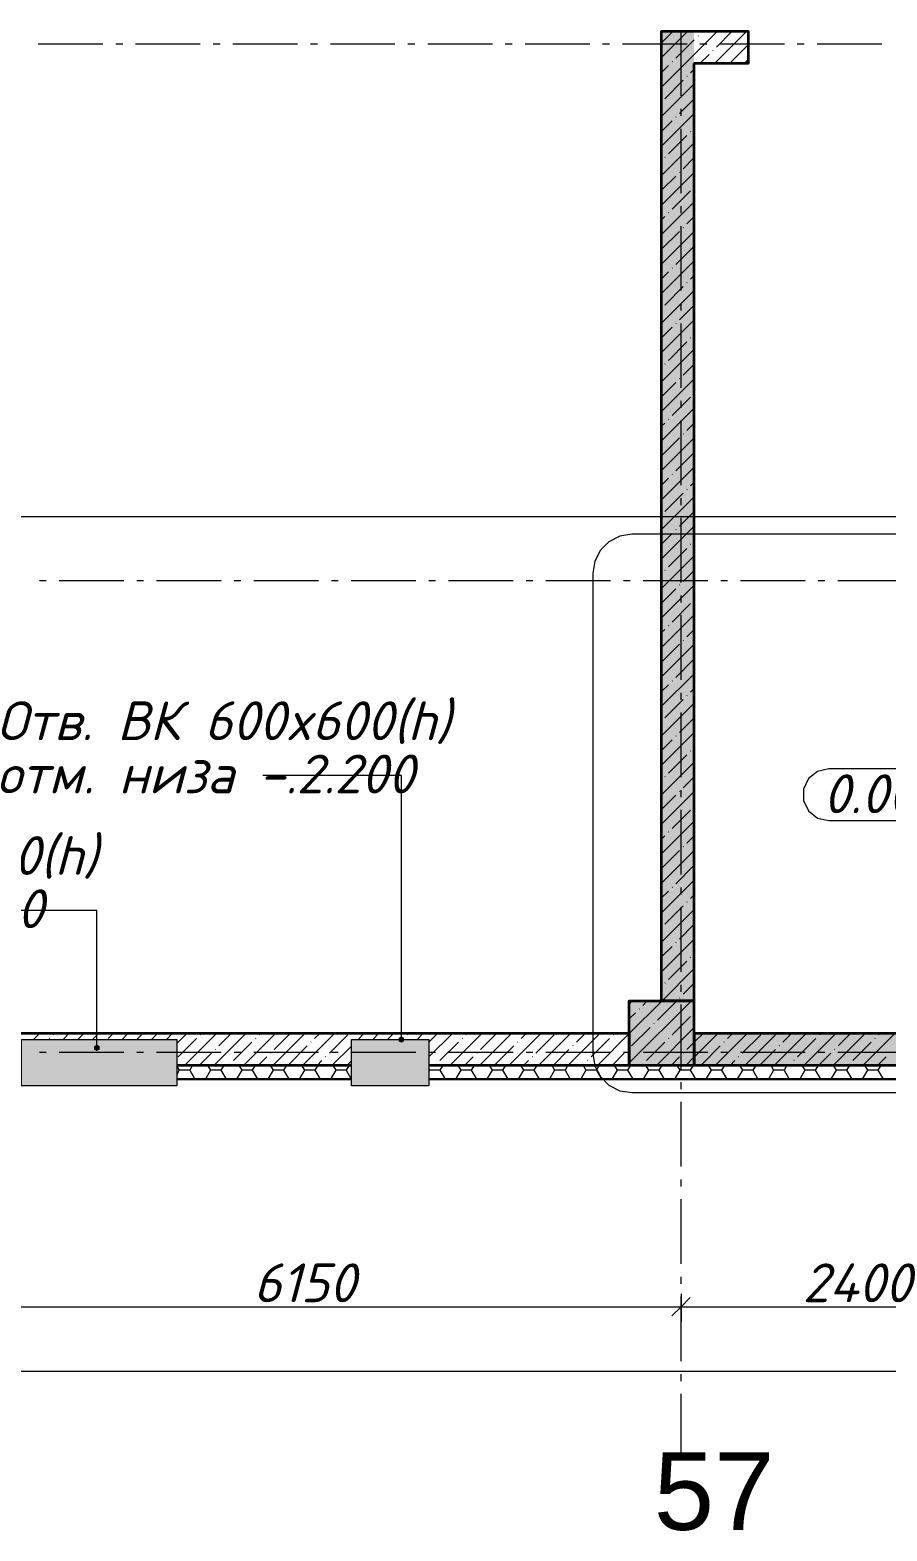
# Model space of a CAD drawing. Header units: millimetres. Extents: x -81576 to 1046824, y -248937 to 691537.
# Drawn here: x 175209 to 181837, y 532220 to 543832 of the extents above; entities that cross this region are included whole.
import ezdxf

# ---------------------------------------------------------------- set-up
doc = ezdxf.new("R2010")
doc.units = ezdxf.units.MM
doc.layers.add('PDF _Геометрия', color=7, linetype='Continuous', true_color=0x1d1d1d)
doc.layers.add('PDF _Сплошная заливка', color=7, linetype='Continuous', true_color=0xffffff)
doc.layers.add('PDF _Текст', color=7, linetype='Continuous')
doc.styles.add('PDF ArialMT', font='arial.ttf')
doc.styles.add('PDF ISOCPEUR Italic', font='isocpeui.ttf')

msp = doc.modelspace()

# ---------------------------------------------------------------- hatches: boundary and pattern name
at = {"layer": 'PDF _Сплошная заливка', "true_color": 0x636466, "transparency": 33554559}
for points in [[(180344.5, 536321.5), (180344.5, 543821.5), (180094.5, 543821.5), (180094.5, 536321.5)], [(179844.5, 535821.5), (180344.5, 535821.5), (180344.5, 536321.5), (179844.5, 536321.5)], [(176344.5, 535663.5), (176344.5, 536023.5), (175144.5, 536023.5), (175144.5, 535663.5)], [(175726.2, 535933), (175747.8, 535945.5), (175747.8, 535970.5), (175726.2, 535983), (175704.5, 535970.5), (175704.5, 535945.5)], [(177694.5, 535663.5), (178294.5, 535663.5), (178294.5, 536023.5), (177694.5, 536023.5)], [(178081.2, 535997.1), (178102.8, 536009.6), (178102.8, 536034.6), (178081.2, 536047.1), (178059.5, 536034.6), (178059.5, 536009.6)], [(187944.5, 535821.5), (187944.5, 536071.5), (180349.5, 536071.5), (180349.5, 535821.5)], [(177694.5, 535819.5), (177694.5, 535821.5), (176344.5, 535819.5)]]:
    msp.add_hatch(color=251, dxfattribs=at).paths.add_polyline_path(points)

# ---------------------------------------------------------------- linework, layer by layer
at = {"layer": 'PDF _Геометрия', "color": 7, "lineweight": 13}
for points in [[(200304.5, 582548.4), (200304.5, 535821.5), (200304.5, 535711.5), (178294.5, 535711.5)], [(178294.5, 535719.5), (200296.5, 535719.5), (200296.5, 582548.4)], [(176344.5, 535719.5), (177694.5, 535719.5)], [(177694.5, 535711.5), (176344.5, 535711.5)]]:
    msp.add_lwpolyline(points, dxfattribs=at)
at = {"layer": 'PDF _Геометрия', "color": 7, "lineweight": 9}
for points in [[(178294.5, 535821.5), (200194.5, 535821.5), (200194.5, 582548.4)], [(178294.5, 535819.5), (200196.5, 535819.5), (200196.5, 582548.4)], [(180244.5, 543321.3), (180244.5, 543821.3)], [(175773.4, 543721.5), (175273.4, 543721.5)], [(175926.3, 543721.5), (175873.4, 543721.5)], [(176526.3, 543721.5), (176026.3, 543721.5)], [(176679.2, 543721.5), (176626.3, 543721.5)], [(177279.2, 543721.5), (176779.2, 543721.5)], [(177432.1, 543721.5), (177379.2, 543721.5)], [(178032.1, 543721.5), (177532.1, 543721.5)], [(178185, 543721.5), (178132.1, 543721.5)], [(178785, 543721.5), (178285, 543721.5)], [(178937.9, 543721.5), (178885, 543721.5)], [(179537.9, 543721.5), (179037.9, 543721.5)], [(179690.9, 543721.5), (179637.9, 543721.5)], [(180290.9, 543721.5), (179790.9, 543721.5)], [(180443.8, 543721.5), (180390.9, 543721.5)], [(181043.8, 543721.5), (180543.8, 543721.5)], [(181196.7, 543721.5), (181143.8, 543721.5)], [(181796.7, 543721.5), (181296.7, 543721.5)], [(180244.5, 543168.3), (180244.5, 543221.3)], [(180244.5, 542568.3), (180244.5, 543068.3)], [(180244.5, 542415.4), (180244.5, 542468.3)], [(180244.5, 541815.4), (180244.5, 542315.4)], [(180244.5, 541662.5), (180244.5, 541715.4)], [(180244.5, 541062.5), (180244.5, 541562.5)], [(180244.5, 540909.6), (180244.5, 540962.5)], [(180244.5, 540309.6), (180244.5, 540809.6)], [(180244.5, 540156.7), (180244.5, 540209.6)], [(180244.5, 539556.7), (180244.5, 540056.7)], [(175334.5, 539571.5), (175281.6, 539571.5)], [(175934.5, 539571.5), (175434.5, 539571.5)], [(176087.4, 539571.5), (176034.5, 539571.5)], [(176687.4, 539571.5), (176187.4, 539571.5)], [(176840.3, 539571.5), (176787.4, 539571.5)], [(177440.3, 539571.5), (176940.3, 539571.5)], [(177593.2, 539571.5), (177540.3, 539571.5)], [(178193.2, 539571.5), (177693.2, 539571.5)], [(178346.1, 539571.5), (178293.2, 539571.5)], [(178946.1, 539571.5), (178446.1, 539571.5)], [(179099.1, 539571.5), (179046.1, 539571.5)], [(179699.1, 539571.5), (179199.1, 539571.5)], [(179852, 539571.5), (179799.1, 539571.5)], [(180452, 539571.5), (179952, 539571.5)], [(180604.9, 539571.5), (180552, 539571.5)], [(181204.9, 539571.5), (180704.9, 539571.5)], [(181357.8, 539571.5), (181304.9, 539571.5)], [(181957.8, 539571.5), (181457.8, 539571.5)], [(180244.5, 539403.7), (180244.5, 539456.7)], [(180244.5, 538803.7), (180244.5, 539303.7)], [(180244.5, 538650.8), (180244.5, 538703.7)], [(180244.5, 538050.8), (180244.5, 538550.8)], [(178081.2, 536022.1), (178081.2, 538064.1), (177540.3, 538064.1), (177010.2, 538064.1)], [(180244.5, 537897.9), (180244.5, 537950.8)], [(180244.5, 537297.9), (180244.5, 537797.9)], [(180244.5, 537145), (180244.5, 537197.9)], [(175726.2, 535958), (175726.2, 537021.4), (175141.1, 537021.4), (174142.6, 537021.4)], [(180244.5, 536545), (180244.5, 537045)], [(180244.5, 536392.1), (180244.5, 536445)], [(180244.5, 535792.1), (180244.5, 536292.1)], [(175334.5, 535921.5), (175281.6, 535921.5)], [(175934.5, 535921.5), (175434.5, 535921.5)], [(176087.4, 535921.5), (176034.5, 535921.5)], [(176687.4, 535921.5), (176187.4, 535921.5)], [(176840.3, 535921.5), (176787.4, 535921.5)], [(177440.3, 535921.5), (176940.3, 535921.5)], [(177593.2, 535921.5), (177540.3, 535921.5)], [(178193.2, 535921.5), (177693.2, 535921.5)], [(178346.1, 535921.5), (178293.2, 535921.5)], [(178946.1, 535921.5), (178446.1, 535921.5)], [(179099.1, 535921.5), (179046.1, 535921.5)], [(179699.1, 535921.5), (179199.1, 535921.5)], [(179852, 535921.5), (179799.1, 535921.5)], [(180452, 535921.5), (179952, 535921.5)], [(180604.9, 535921.5), (180552, 535921.5)], [(181204.9, 535921.5), (180704.9, 535921.5)], [(181357.8, 535921.5), (181304.9, 535921.5)], [(181957.8, 535921.5), (181457.8, 535921.5)], [(176344.5, 535821.5), (177694.5, 535821.5)], [(176344.5, 535819.5), (177694.5, 535819.5)], [(180244.5, 535639.2), (180244.5, 535692.1)], [(180244.5, 535039.2), (180244.5, 535539.2)], [(180244.5, 534886.2), (180244.5, 534939.2)], [(180244.5, 534286.2), (180244.5, 534786.2)], [(180244.5, 534133.3), (180244.5, 534186.2)], [(180314.5, 534025.5), (180244.5, 533955.5), (180174.5, 533885.5)], [(180244.5, 534054.5), (180244.5, 533955.5), (180244.5, 533835.5)], [(180244.5, 533533.3), (180244.5, 534033.3)], [(127994.5, 533955.5), (133994.5, 533955.5), (136994.5, 533955.5), (137544.5, 533955.5), (140544.5, 533955.5), (143544.5, 533955.5), (149544.5, 533955.5), (152544.5, 533955.5), (158544.5, 533955.5), (161544.5, 533955.5), (167544.5, 533955.5), (167894.5, 533955.5), (169994.5, 533955.5), (170544.5, 533955.5), (171094.5, 533955.5), (174094.5, 533955.5), (180244.5, 533955.5), (182644.5, 533955.5), (184594.5, 533955.5), (188044.5, 533955.5), (192294.5, 533955.5), (200214.5, 533955.5)], [(96474.5, 533457.4), (200214.5, 533457.4)], [(180244.5, 533380.4), (180244.5, 533433.3)], [(180244.5, 532820.1), (180244.5, 533280.4)]]:
    msp.add_lwpolyline(points, dxfattribs=at)
at = {"layer": 'PDF _Геометрия', "lineweight": 9}
for points in [[(180298.1, 543821.5), (180094.5, 543618)], [(180526.2, 543821.5), (180344.5, 543639.9), (180094.5, 543389.9)], [(180184, 543821.5), (180094.5, 543732)], [(180347.2, 543756.6), (180344.5, 543753.9), (180204.6, 543614)], [(180378, 543787.5), (180375.7, 543785.1)], [(180412.1, 543821.5), (180404.2, 543813.6)], [(180754.3, 543821.5), (180504.3, 543571.5)], [(180640.2, 543821.5), (180518.2, 543699.6)], [(180461.2, 543642.6), (180390.2, 543571.5)], [(180492.1, 543673.4), (180489.7, 543671.1)], [(180764.5, 543717.7), (180632.3, 543585.5)], [(180147.6, 543557), (180094.5, 543503.9)], [(180178.5, 543587.9), (180176.1, 543585.5)], [(180344.5, 543525.8), (180318.7, 543500)], [(180764.5, 543603.7), (180732.4, 543571.5)], [(180344.5, 543411.8), (180094.5, 543161.8)], [(180261.6, 543443), (180119.1, 543300.4)], [(180292.5, 543473.8), (180290.1, 543471.5)], [(180344.5, 543297.7), (180233.1, 543186.4)], [(180344.5, 543183.7), (180094.5, 542933.7)], [(180176.1, 543129.3), (180094.5, 543047.7)], [(180207, 543160.2), (180204.6, 543157.8)], [(180344.5, 542955.6), (180094.5, 542705.6)], [(180290.1, 543015.3), (180147.6, 542872.7)], [(180321, 543046.2), (180318.7, 543043.8)], [(180121.4, 542846.6), (180119.1, 542844.2)], [(180344.5, 542841.6), (180261.6, 542758.7)], [(180344.5, 542727.5), (180094.5, 542477.5)], [(180235.5, 542732.5), (180233.1, 542730.2)], [(180204.6, 542701.6), (180094.5, 542591.6)], [(180344.5, 542499.4), (180094.5, 542249.4)], [(180318.7, 542587.6), (180176.1, 542445)], [(180119.1, 542388), (180094.5, 542363.5)], [(180149.9, 542418.9), (180147.6, 542416.5)], [(180344.5, 542385.4), (180290.1, 542331)], [(180233.1, 542274), (180094.5, 542135.4)], [(180344.5, 542271.3), (180094.5, 542021.3)], [(180264, 542304.8), (180261.6, 542302.5)], [(180344.5, 542157.3), (180204.6, 542017.3)], [(180344.5, 542043.2), (180094.5, 541793.2)], [(180147.6, 541960.3), (180094.5, 541907.3)], [(180178.5, 541991.2), (180176.1, 541988.8)], [(180344.5, 541929.2), (180318.7, 541903.3)], [(180344.5, 541815.1), (180094.5, 541565.1)], [(180261.6, 541846.3), (180119.1, 541703.7)], [(180292.5, 541877.2), (180290.1, 541874.8)], [(180344.5, 541701.1), (180233.1, 541589.7)], [(180344.5, 541587), (180094.5, 541337)], [(180207, 541563.5), (180204.6, 541561.2)], [(180176.1, 541532.6), (180094.5, 541451.1)], [(180321, 541449.5), (180318.7, 541447.1)], [(180344.5, 541358.9), (180094.5, 541108.9)], [(180290.1, 541418.6), (180147.6, 541276)], [(180121.4, 541249.9), (180119.1, 541247.5)], [(180344.5, 541244.9), (180261.6, 541162)], [(180344.5, 541130.8), (180094.5, 540880.8)], [(180204.6, 541105), (180094.5, 540994.9)], [(180235.5, 541135.8), (180233.1, 541133.5)], [(180318.7, 540990.9), (180176.1, 540848.3)], [(180344.5, 540902.7), (180094.5, 540652.7)], [(180119.1, 540791.3), (180094.5, 540766.8)], [(180149.9, 540822.2), (180147.6, 540819.8)], [(180344.5, 540788.7), (180290.1, 540734.3)], [(180233.1, 540677.3), (180094.5, 540538.7)], [(180344.5, 540674.6), (180094.5, 540424.6)], [(180264, 540708.2), (180261.6, 540705.8)], [(180344.5, 540560.6), (180204.6, 540420.7)], [(180344.5, 540446.5), (180094.5, 540196.5)], [(180178.5, 540394.5), (180176.1, 540392.1)], [(180147.6, 540363.6), (180094.5, 540310.6)], [(180292.5, 540280.5), (180290.1, 540278.1)], [(180344.5, 540332.5), (180318.7, 540306.6)], [(180344.5, 540218.4), (180094.5, 539968.4)], [(180261.6, 540249.6), (180119.1, 540107)], [(180344.5, 540104.4), (180233.1, 539993)], [(180344.5, 539990.3), (180094.5, 539740.3)], [(180176.1, 539935.9), (180094.5, 539854.4)], [(180207, 539966.8), (180204.6, 539964.5)], [(180290.1, 539821.9), (180147.6, 539679.3)], [(180321, 539852.8), (180318.7, 539850.4)], [(180344.5, 539762.2), (180094.5, 539512.2)], [(180121.4, 539653.2), (180119.1, 539650.8)], [(180344.5, 539648.2), (180261.6, 539565.3)], [(180344.5, 539534.1), (180094.5, 539284.1)], [(180204.6, 539508.3), (180094.5, 539398.2)], [(180235.5, 539539.1), (180233.1, 539536.8)], [(180318.7, 539394.2), (180176.1, 539251.7)], [(180344.5, 539306), (180094.5, 539056)], [(180149.9, 539225.5), (180147.6, 539223.1)], [(180119.1, 539194.6), (180094.5, 539170.1)], [(180264, 539111.5), (180261.6, 539109.1)], [(180344.5, 539192), (180290.1, 539137.6)], [(180233.1, 539080.6), (180094.5, 538942)], [(180344.5, 539077.9), (180094.5, 538827.9)], [(180344.5, 538963.9), (180204.6, 538824)], [(180344.5, 538849.8), (180094.5, 538599.8)], [(180147.6, 538766.9), (180094.5, 538713.9)], [(180178.5, 538797.8), (180176.1, 538795.5)], [(180261.6, 538652.9), (180119.1, 538510.3)], [(180292.5, 538683.8), (180290.1, 538681.4)], [(180344.5, 538735.8), (180318.7, 538709.9)], [(180344.5, 538621.7), (180094.5, 538371.7)], [(180344.5, 538507.7), (180233.1, 538396.3)], [(180344.5, 538393.6), (180094.5, 538143.6)], [(180176.1, 538339.3), (180094.5, 538257.7)], [(180207, 538370.1), (180204.6, 538367.8)], [(180290.1, 538225.2), (180147.6, 538082.6)], [(180321, 538256.1), (180318.7, 538253.7)], [(180344.5, 538165.5), (180094.5, 537915.5)], [(180121.4, 538056.5), (180119.1, 538054.1)], [(180344.5, 538051.5), (180261.6, 537968.6)], [(180344.5, 537937.4), (180094.5, 537687.4)], [(180204.6, 537911.6), (180094.5, 537801.5)], [(180235.5, 537942.5), (180233.1, 537940.1)], [(180318.7, 537797.5), (180176.1, 537655)], [(180344.5, 537709.3), (180094.5, 537459.3)], [(180119.1, 537597.9), (180094.5, 537573.4)], [(180149.9, 537628.8), (180147.6, 537626.4)], [(180344.5, 537595.3), (180290.1, 537540.9)], [(180233.1, 537483.9), (180094.5, 537345.3)], [(180344.5, 537481.2), (180094.5, 537231.2)], [(180264, 537514.8), (180261.6, 537512.4)], [(180344.5, 537367.2), (180204.6, 537227.3)], [(180344.5, 537253.1), (180094.5, 537003.1)], [(180147.6, 537170.3), (180094.5, 537117.2)], [(180178.5, 537201.1), (180176.1, 537198.8)], [(180344.5, 537139.1), (180318.7, 537113.2)], [(180344.5, 537025), (180094.5, 536775)], [(180261.6, 537056.2), (180119.1, 536913.6)], [(180292.5, 537087.1), (180290.1, 537084.7)], [(180344.5, 536911), (180233.1, 536799.6)], [(180344.5, 536796.9), (180094.5, 536546.9)], [(180176.1, 536742.6), (180094.5, 536661)], [(180207, 536773.4), (180204.6, 536771.1)], [(180344.5, 536568.8), (180097.2, 536321.5), (179844.5, 536068.8), (179597.2, 535821.5)], [(180290.1, 536628.5), (180147.6, 536486)], [(180321, 536659.4), (180318.7, 536657)], [(180121.4, 536459.8), (180119.1, 536457.4)], [(180344.5, 536454.8), (180261.6, 536371.9)], [(180344.5, 536340.7), (180325.3, 536321.5), (179844.5, 535840.7), (179825.3, 535821.5)], [(179869.1, 536321.5), (179844.5, 536296.9)], [(179983.2, 536321.5), (179948, 536286.4)], [(180235.5, 536345.8), (180233.1, 536343.4)], [(179891, 536229.3), (179844.5, 536182.9)], [(179921.9, 536260.2), (179919.5, 536257.9)], [(180204.6, 536314.9), (180062, 536172.3)], [(180005, 536115.3), (179862.5, 535972.7)], [(180035.9, 536146.2), (180033.5, 536143.8)], [(180344.5, 536112.6), (180053.4, 535821.5)], [(180318.7, 536200.8), (180176.1, 536058.3)], [(175285.2, 536071.5), (175237.2, 536023.5)], [(175359.9, 536032.1), (175357.5, 536029.8)], [(175399.3, 536071.5), (175386, 536058.3)], [(175513.3, 536071.5), (175465.3, 536023.5)], [(175627.4, 536071.5), (175579.4, 536023.5)], [(175741.4, 536071.5), (175693.4, 536023.5)], [(175855.5, 536071.5), (175813.7, 536029.8)], [(175969.5, 536071.5), (175921.5, 536023.5)], [(176070.3, 536058.3), (176035.6, 536023.5)], [(176197.6, 536071.5), (176149.6, 536023.5)], [(176311.7, 536071.5), (176263.7, 536023.5)], [(176425.7, 536071.5), (176344.5, 535990.3)], [(176498, 536029.8), (176355.4, 535887.2)], [(176653.8, 536071.5), (176403.8, 535821.5)], [(176528.9, 536060.6), (176526.5, 536058.3)], [(176881.9, 536071.5), (176631.9, 535821.5)], [(176767.9, 536071.5), (176669.1, 535972.7)], [(176925.7, 536001.2), (176783.1, 535858.7)], [(177110, 536071.5), (176860, 535821.5)], [(176956.6, 536032.1), (176954.2, 536029.8)], [(176996, 536071.5), (176982.7, 536058.3)], [(177338.1, 536071.5), (177088.1, 535821.5)], [(177224.1, 536071.5), (177096.8, 535944.2)], [(177353.4, 535972.7), (177210.8, 535830.2)], [(177566.2, 536071.5), (177316.2, 535821.5)], [(177384.3, 536003.6), (177381.9, 536001.2)], [(177452.2, 536071.5), (177410.4, 536029.8)], [(177667, 536058.3), (177524.4, 535915.7)], [(177694.5, 535971.7), (177544.3, 535821.5)], [(177794.3, 536071.5), (177746.3, 536023.5)], [(177908.4, 536071.5), (177860.4, 536023.5)], [(178022.4, 536071.5), (177974.4, 536023.5)], [(178094.7, 536029.8), (178088.5, 536023.5)], [(178125.6, 536060.6), (178123.2, 536058.3)], [(178250.5, 536071.5), (178202.5, 536023.5)], [(178478.6, 536071.5), (178294.5, 535887.4)], [(178364.6, 536071.5), (178294.5, 536001.5)], [(178522.4, 536001.2), (178379.8, 535858.7)], [(178706.7, 536071.5), (178456.7, 535821.5)], [(178553.3, 536032.1), (178550.9, 536029.8)], [(178592.7, 536071.5), (178579.4, 536058.3)], [(178934.8, 536071.5), (178684.8, 535821.5)], [(178820.8, 536071.5), (178693.5, 535944.2)], [(178950.1, 535972.7), (178807.5, 535830.2)], [(179162.9, 536071.5), (178912.9, 535821.5)], [(178980.9, 536003.6), (178978.6, 536001.2)], [(179048.9, 536071.5), (179007.1, 536029.8)], [(179263.7, 536058.3), (179121.1, 535915.7)], [(179391, 536071.5), (179141, 535821.5)], [(179619.1, 536071.5), (179369.1, 535821.5)], [(179408.6, 535975.1), (179406.3, 535972.7)], [(179505.1, 536071.5), (179434.8, 536001.2)], [(179691.4, 536029.8), (179548.8, 535887.2)], [(179722.3, 536060.6), (179719.9, 536058.3)], [(180119.1, 536001.2), (179976.5, 535858.7)], [(180149.9, 536032.1), (180147.6, 536029.8)], [(180344.5, 535998.6), (180290.1, 535944.2)], [(180531.5, 536071.5), (180349.5, 535889.5)], [(180417.5, 536071.5), (180349.5, 536003.6)], [(180546.8, 535972.7), (180404.2, 535830.2)], [(180759.6, 536071.5), (180509.6, 535821.5)], [(180577.6, 536003.6), (180575.3, 536001.2)], [(180645.6, 536071.5), (180603.8, 536029.8)], [(180860.4, 536058.3), (180717.8, 535915.7)], [(180987.7, 536071.5), (180737.7, 535821.5)], [(181215.8, 536071.5), (180965.8, 535821.5)], [(181005.3, 535975.1), (181002.9, 535972.7)], [(181101.8, 536071.5), (181031.5, 536001.2)], [(181288.1, 536029.8), (181145.5, 535887.2)], [(181443.9, 536071.5), (181193.9, 535821.5)], [(181319, 536060.6), (181316.6, 536058.3)], [(181672, 536071.5), (181422, 535821.5)], [(181558, 536071.5), (181459.1, 535972.7)], [(181715.8, 536001.2), (181573.2, 535858.7)], [(181900.1, 536071.5), (181650.1, 535821.5)], [(181746.6, 536032.1), (181744.3, 536029.8)], [(181786, 536071.5), (181772.8, 536058.3)], [(176612.1, 535915.7), (176517.9, 535821.5)], [(176642.9, 535946.6), (176640.6, 535944.2)], [(177039.7, 535887.2), (176974.1, 535821.5)], [(177070.6, 535918.1), (177068.2, 535915.7)], [(177467.4, 535858.7), (177430.3, 535821.5)], [(177498.3, 535889.6), (177495.9, 535887.2)], [(177694.5, 535857.7), (177658.4, 535821.5)], [(178636.4, 535887.2), (178570.8, 535821.5)], [(178667.3, 535918.1), (178664.9, 535915.7)], [(179064.1, 535858.7), (179027, 535821.5)], [(179095, 535889.6), (179092.6, 535887.2)], [(179377.7, 535944.2), (179255.1, 535821.5)], [(179522.7, 535861.1), (179520.3, 535858.7)], [(179805.4, 535915.7), (179711.3, 535821.5)], [(179836.3, 535946.6), (179833.9, 535944.2)], [(180233.1, 535887.2), (180167.5, 535821.5)], [(180264, 535918.1), (180261.6, 535915.7)], [(180344.5, 535884.5), (180281.5, 535821.5)], [(180660.8, 535858.7), (180623.7, 535821.5)], [(180691.7, 535889.6), (180689.3, 535887.2)], [(180974.4, 535944.2), (180851.8, 535821.5)], [(181119.4, 535861.1), (181117, 535858.7)], [(181402.1, 535915.7), (181308, 535821.5)], [(181433, 535946.6), (181430.6, 535944.2)], [(181829.8, 535887.2), (181764.1, 535821.5)], [(176344.5, 535818.2), (176363.7, 535785)], [(176363.7, 535785), (176344.5, 535751.7)], [(176444.4, 535785), (176363.7, 535785)], [(176464.3, 535819.5), (176444.3, 535785)], [(176444.3, 535785), (176482.1, 535719.5)], [(176605.6, 535785), (176567.9, 535719.5)], [(176585.7, 535819.5), (176605.6, 535785)], [(176686.3, 535785), (176605.6, 535785)], [(176706.2, 535819.5), (176686.3, 535785)], [(176686.3, 535785), (176724, 535719.5)], [(176757, 535832.5), (176754.6, 535830.2)], [(176847.6, 535785), (176809.8, 535719.5)], [(176827.6, 535819.5), (176847.6, 535785)], [(176928.2, 535785), (176847.6, 535785)], [(176948.2, 535819.5), (176928.2, 535785)], [(176928.2, 535785), (176966, 535719.5)], [(177089.5, 535785), (177051.7, 535719.5)], [(177069.5, 535819.5), (177089.5, 535785)], [(177170.2, 535785), (177089.5, 535785)], [(177190.1, 535819.5), (177170.1, 535785)], [(177170.1, 535785), (177207.9, 535719.5)], [(177331.4, 535785), (177293.7, 535719.5)], [(177311.5, 535819.5), (177331.4, 535785)], [(177412.1, 535785), (177331.4, 535785)], [(177432, 535819.5), (177412.1, 535785)], [(177412.1, 535785), (177449.8, 535719.5)], [(177573.4, 535785), (177535.6, 535719.5)], [(177553.4, 535819.5), (177573.4, 535785)], [(177654, 535785), (177573.4, 535785)], [(177674, 535819.5), (177654, 535785)], [(177654, 535785), (177691.8, 535719.5)], [(178294.5, 535793), (178299.2, 535785)], [(178299.2, 535785), (178294.5, 535776.9)], [(178379.8, 535785), (178299.2, 535785)], [(178353.7, 535832.5), (178351.3, 535830.2)], [(178399.8, 535819.5), (178379.8, 535785)], [(178379.8, 535785), (178417.6, 535719.5)], [(178541.1, 535785), (178503.3, 535719.5)], [(178521.1, 535819.5), (178541.1, 535785)], [(178621.8, 535785), (178541.1, 535785)], [(178641.7, 535819.5), (178621.8, 535785)], [(178621.8, 535785), (178659.5, 535719.5)], [(178783, 535785), (178745.3, 535719.5)], [(178763.1, 535819.5), (178783, 535785)], [(178863.7, 535785), (178783.1, 535785)], [(178883.7, 535819.5), (178863.7, 535785)], [(178863.7, 535785), (178901.5, 535719.5)], [(179025, 535785), (178987.2, 535719.5)], [(179005, 535819.5), (179025, 535785)], [(179105.6, 535785), (179025, 535785)], [(179125.6, 535819.5), (179105.6, 535785)], [(179105.6, 535785), (179143.4, 535719.5)], [(179266.9, 535785), (179229.1, 535719.5)], [(179246.9, 535819.5), (179266.9, 535785)], [(179347.6, 535785), (179266.9, 535785)], [(179367.5, 535819.5), (179347.6, 535785)], [(179347.6, 535785), (179385.3, 535719.5)], [(179508.9, 535785), (179471.1, 535719.5)], [(179491.8, 535830.2), (179483.2, 535821.5)], [(179488.9, 535819.5), (179508.9, 535785)], [(179589.5, 535785), (179508.9, 535785)], [(179609.5, 535819.5), (179589.5, 535785)], [(179589.5, 535785), (179627.3, 535719.5)], [(179750.8, 535785), (179713, 535719.5)], [(179730.8, 535819.5), (179750.8, 535785)], [(179831.4, 535785), (179750.8, 535785)], [(179851.4, 535819.5), (179831.4, 535785)], [(179831.4, 535785), (179869.2, 535719.5)], [(179950.4, 535832.5), (179948, 535830.2)], [(179992.7, 535785), (179954.9, 535719.5)], [(179972.8, 535819.5), (179992.7, 535785)], [(180073.4, 535785), (179992.7, 535785)], [(180093.3, 535819.5), (180073.4, 535785)], [(180073.4, 535785), (180111.1, 535719.5)], [(180234.7, 535785), (180196.9, 535719.5)], [(180214.7, 535819.5), (180234.7, 535785)], [(180315.3, 535785), (180234.7, 535785)], [(180335.3, 535819.5), (180315.3, 535785)], [(180315.3, 535785), (180353.1, 535719.5)], [(180476.6, 535785), (180438.8, 535719.5)], [(180456.6, 535819.5), (180476.6, 535785)], [(180557.3, 535785), (180476.6, 535785)], [(180577.2, 535819.5), (180557.2, 535785)], [(180557.2, 535785), (180595, 535719.5)], [(180718.5, 535785), (180680.8, 535719.5)], [(180698.6, 535819.5), (180718.5, 535785)], [(180799.2, 535785), (180718.5, 535785)], [(180819.1, 535819.5), (180799.2, 535785)], [(180799.2, 535785), (180836.9, 535719.5)], [(180960.5, 535785), (180922.7, 535719.5)], [(180940.5, 535819.5), (180960.5, 535785)], [(181041.1, 535785), (180960.5, 535785)], [(181061.1, 535819.5), (181041.1, 535785)], [(181041.1, 535785), (181078.9, 535719.5)], [(181088.5, 535830.2), (181079.9, 535821.5)], [(181202.4, 535785), (181164.6, 535719.5)], [(181182.4, 535819.5), (181202.4, 535785)], [(181283.1, 535785), (181202.4, 535785)], [(181303, 535819.5), (181283, 535785)], [(181283, 535785), (181320.8, 535719.5)], [(181444.3, 535785), (181406.6, 535719.5)], [(181424.4, 535819.5), (181444.3, 535785)], [(181525, 535785), (181444.3, 535785)], [(181544.9, 535819.5), (181525, 535785)], [(181525, 535785), (181562.7, 535719.5)], [(181547.1, 535832.5), (181544.7, 535830.2)], [(181686.3, 535785), (181648.5, 535719.5)], [(181666.3, 535819.5), (181686.3, 535785)], [(181766.9, 535785), (181686.3, 535785)], [(181786.9, 535819.5), (181766.9, 535785)], [(181766.9, 535785), (181804.7, 535719.5)]]:
    msp.add_lwpolyline(points, dxfattribs=at)
at = {"layer": 'PDF _Геометрия', "color": 7, "lineweight": 35}
for points in [[(180344.5, 543571.5), (180344.5, 536321.5), (180094.5, 536321.5), (180094.5, 543821.5), (180344.5, 543821.5), (180764.5, 543821.5), (180764.5, 543571.5)], [(180344.5, 536321.5), (180344.5, 535821.5), (179844.5, 535821.5), (179844.5, 536321.5)]]:
    msp.add_lwpolyline(points, close=True, dxfattribs=at)
for points in [[(192694.5, 536071.5), (199694.5, 536071.5), (199694.5, 535821.5), (188194.5, 535821.5), (180349.5, 535821.5), (180349.5, 536071.5), (187944.5, 536071.5), (187944.5, 539471.5), (182744.5, 539471.5), (182494.5, 539471.5), (182494.5, 543571.5), (182214.5, 543571.5), (182214.5, 543821.5), (182744.5, 543821.5), (182744.5, 543571.5), (182744.5, 542671.5), (184444.5, 542671.5), (184444.5, 543821.5), (184694.5, 543821.5), (187944.5, 543821.5), (188194.5, 543821.5)], [(174344.5, 536071.5), (179844.5, 536071.5), (179844.5, 535821.5), (178294.5, 535821.5)], [(177694.5, 535821.5), (176344.5, 535821.5)]]:
    msp.add_lwpolyline(points, dxfattribs=at)
at = {"layer": 'PDF _Геометрия', "color": 8, "lineweight": 9, "true_color": 0x808080}
msp.add_lwpolyline([(93287.8, 540069.1), (203118.2, 540069.1)], dxfattribs=at)
at = {"layer": 'PDF _Геометрия', "color": 7, "lineweight": 9}
for points in [[(188505, 539630.7), (188490.3, 539723.4), (188447.7, 539807), (188381.4, 539873.4), (188297.7, 539916), (188205, 539930.7), (179863.2, 539930.7), (179770.4, 539916), (179686.8, 539873.4), (179620.4, 539807), (179577.8, 539723.4), (179563.1, 539630.7), (179563.1, 535911.7), (179577.8, 535819), (179620.4, 535735.4), (179686.8, 535669), (179770.4, 535626.4), (179863.2, 535611.7), (188205, 535611.7), (188297.7, 535626.4), (188381.4, 535669), (188447.7, 535735.4), (188490.3, 535819), (188505, 535911.7)], [(181986.9, 538115.5), (181386.9, 538115.5), (181300.1, 538095.7), (181230.5, 538040.2), (181191.9, 537960), (181191.9, 537871), (181230.5, 537790.8), (181300.1, 537735.3), (181386.9, 537715.5), (181986.9, 537715.5), (182073.7, 537735.3), (182143.3, 537790.8), (182181.9, 537871), (182181.9, 537960), (182143.3, 538040.2), (182073.7, 538095.7)], [(176344.5, 536023.5), (176344.5, 535663.5), (175144.5, 535663.5), (175144.5, 536023.5)], [(178294.5, 536023.5), (178294.5, 535663.5), (177694.5, 535663.5), (177694.5, 536023.5)]]:
    msp.add_lwpolyline(points, close=True, dxfattribs=at)

# ---------------------------------------------------------------- texts
at = {"layer": 'PDF _Текст', "attachment_point": 4}
for s, insert, char_height, style in [('Отв. ВК 600x600(h)', (174950.4, 538473.5), 300, 'PDF ISOCPEUR Italic'), ('отм. низа -.2.200', (174950.4, 538076.6), 300, 'PDF ISOCPEUR Italic'), ('0.006', (181343.7, 537923.4), 300, 'PDF ISOCPEUR Italic'), ('Отв. ВК 1200x600(h)', (172082.8, 537430.8), 300, 'PDF ISOCPEUR Italic'), ('отм. низа -.2.200', (172082.8, 537034), 300, 'PDF ISOCPEUR Italic'), ('6150', (176935.8, 534140.3), 300, 'PDF ISOCPEUR Italic'), ('2400', (181184, 534140.3), 300, 'PDF ISOCPEUR Italic'), ('57', (180033.7, 532524.7), 600, 'PDF ArialMT')]:
    msp.add_mtext(s, dxfattribs=dict(at, insert=insert, char_height=char_height, style=style))

doc.saveas('drawing.dxf')
